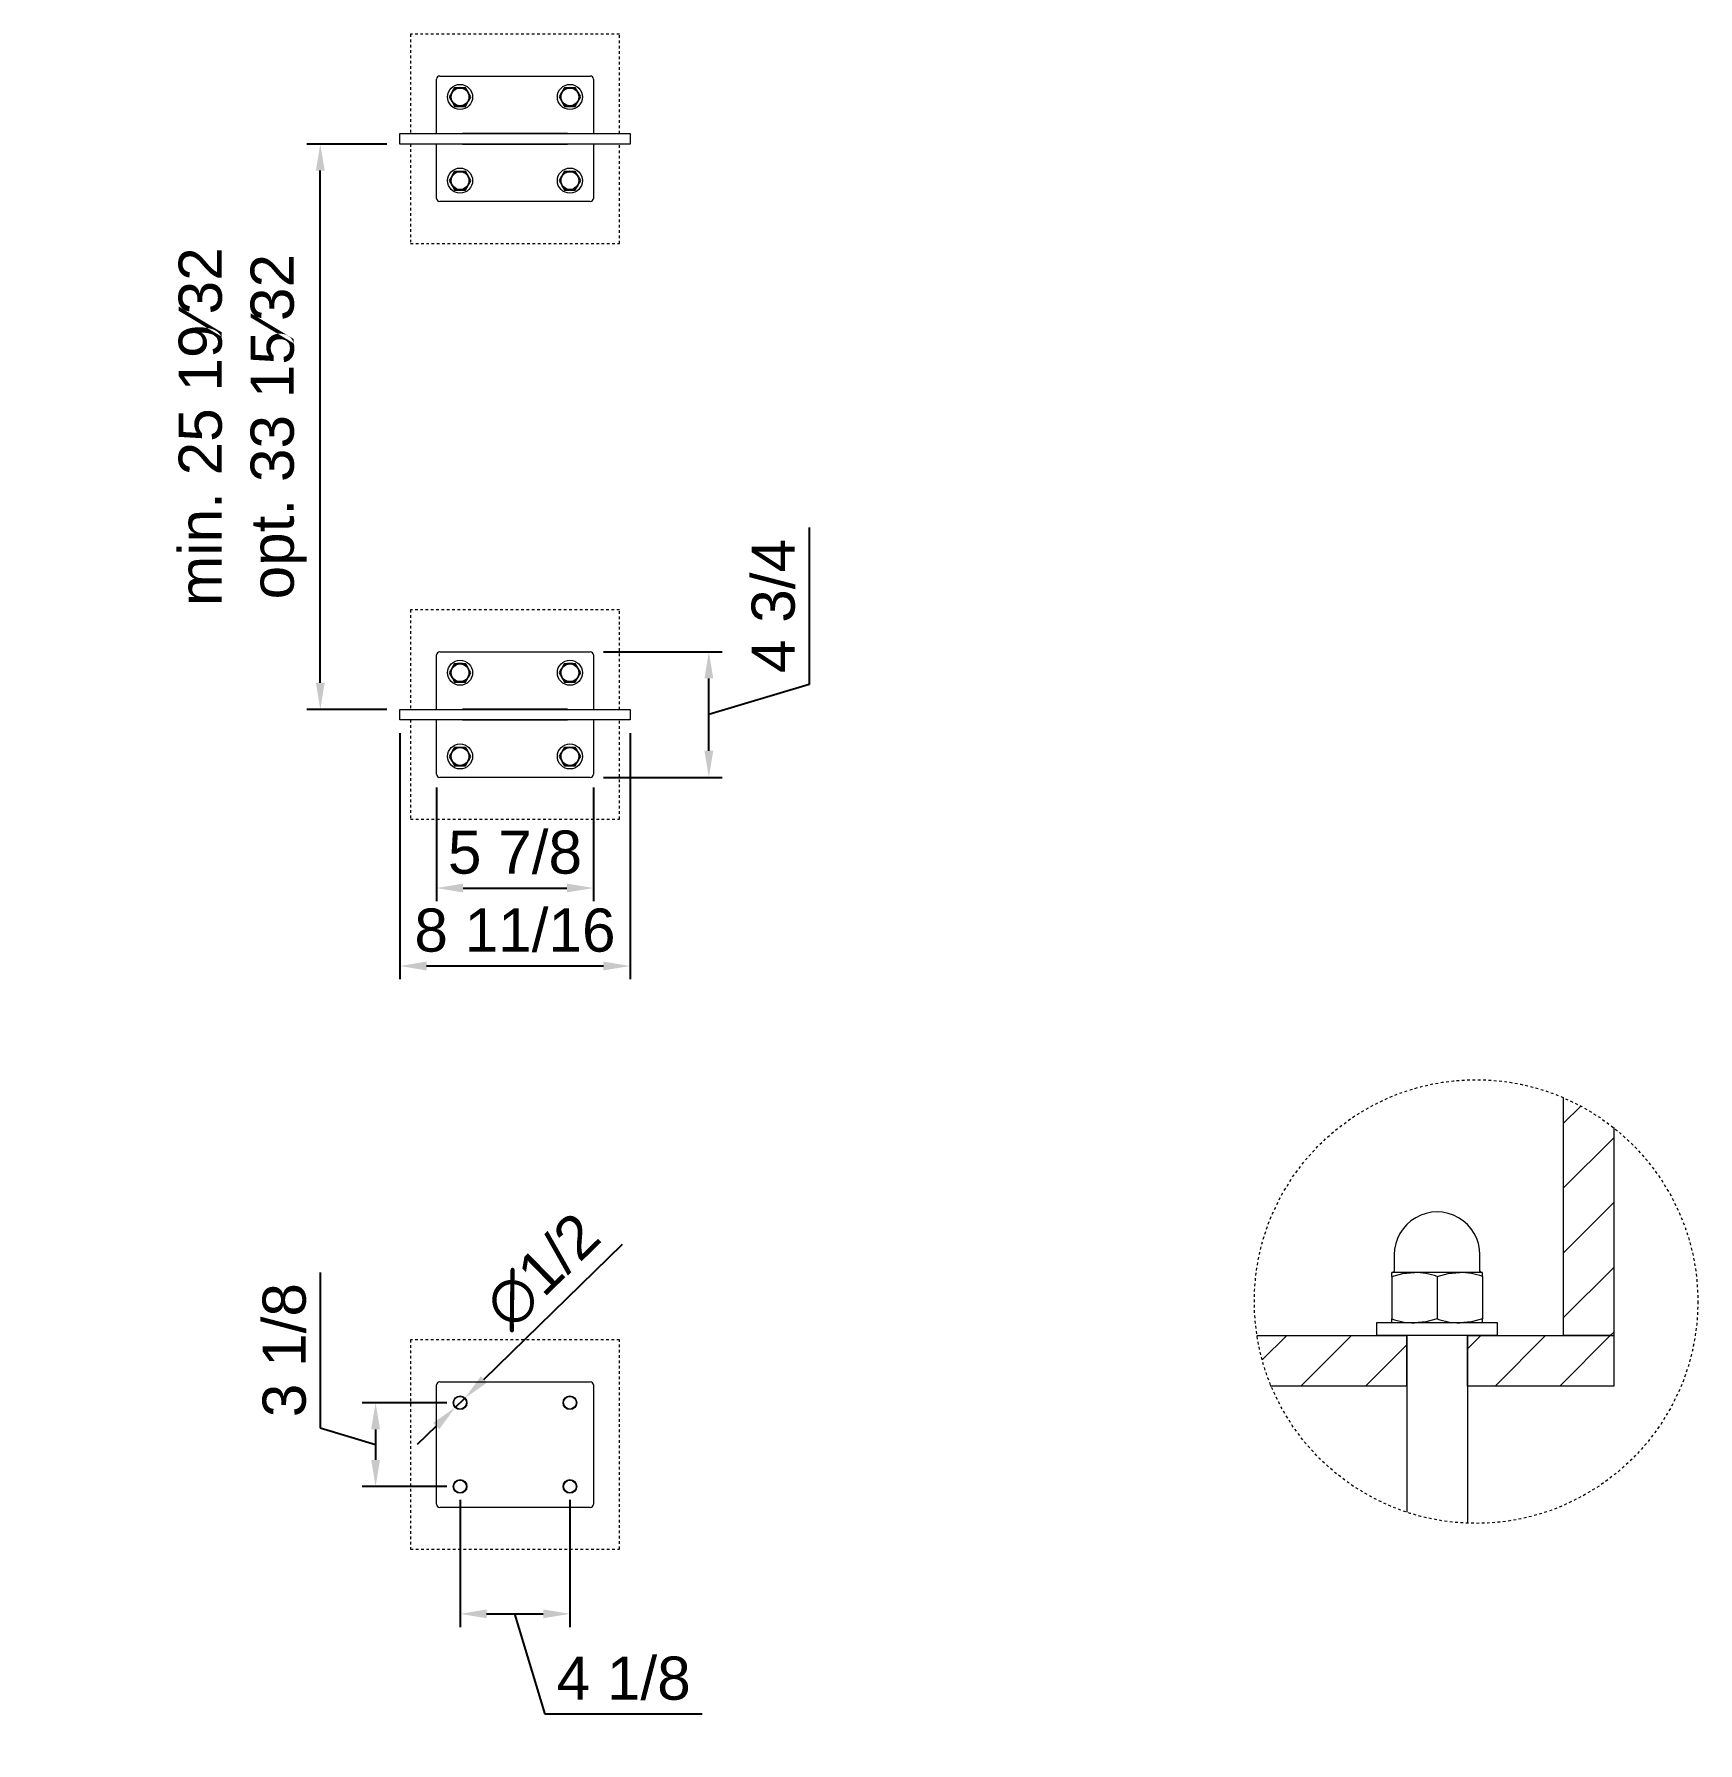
# Model space of a CAD drawing. Header units: inches. Extents: x -27 to 495, y -3 to 144.
# Drawn here: x 329.3 to 391.9, y 8.4 to 72.7 of the extents above; entities that cross this region are included whole.
import ezdxf

# ---------------------------------------------------------------- set-up
doc = ezdxf.new("R2010")
doc.units = ezdxf.units.IN
doc.linetypes.add('HIDDEN', pattern=[1.905, 1.27, -0.635])
for name, color, linetype, lineweight in [('ZANO_R', 7, 'Continuous', 0), ('ZANO_R_przerywana', 250, 'HIDDEN', 0), ('ZANO_W', 1, 'Continuous', 0)]:
    doc.layers.add(name, color=color, linetype=linetype, lineweight=lineweight)
doc.styles.get("Standard").update_dxf_attribs({"font": 'arial.ttf'})
doc.dimstyles.new('amerykanie', dxfattribs={"dimtxt": 50, "dimasz": 50, "dimexe": 0.5, "dimexo": 0.5, "dimgap": 1, "dimtad": 1, "dimdec": 0, "dimzin": 0, "dimlunit": 5, "dimtxsty": 'Standard', "dimcen": 0.09, "dimclrd": 1, "dimclre": 1, "dimclrt": 1, "dimazin": 0, "dimtfac": 1, "dimtdec": 0, "dimtmove": 0, "dimatfit": 3, "dimfxl": 1, "dimtzin": 0, "dimarcsym": 1})

# ---------------------------------------------------------------- blocks, each defined once
blk = doc.blocks.new('*D402')
at = {"layer": 'ZANO_W', "color": 1, "lineweight": -2}
for p, q in [((340.064, 26.072), (340.064, 20.218)), ((344.835, 21.165), (341.655, 21.165)), ((340.064, 20.218), (342.155, 19.591)), ((342.155, 20.165), (342.155, 19.016)), ((344.835, 18.016), (341.655, 18.016))]:
    blk.add_line(p, q, dxfattribs=at)
at = {"layer": 'ZANO_W', "color": 1}
for points in [[(342.322, 20.165), (341.989, 20.165), (342.155, 21.165)], [(341.989, 19.016), (342.322, 19.016), (342.155, 18.016)]]:
    blk.add_solid(points, dxfattribs=at)
at = {"layer": 'ZANO_W', "color": 1, "insert": (338.724, 23.145), "char_height": 1.625, "attachment_point": 5, "rotation": 90}
blk.add_mtext('3 1/8', dxfattribs=at)
blk = doc.blocks.new('*D403')
at = {"layer": 'ZANO_W', "color": 1, "lineweight": -2}
for p, q in [((345.335, 17.516), (345.335, 12.72)), ((349.469, 17.516), (349.469, 12.72)), ((346.335, 13.22), (348.469, 13.22)), ((348.533, 9.45), (347.402, 13.22)), ((354.454, 9.45), (348.533, 9.45))]:
    blk.add_line(p, q, dxfattribs=at)
at = {"layer": 'ZANO_W', "color": 1}
for points in [[(346.335, 13.387), (346.335, 13.054), (345.335, 13.22)], [(348.469, 13.054), (348.469, 13.387), (349.469, 13.22)]]:
    blk.add_solid(points, dxfattribs=at)
at = {"layer": 'ZANO_W', "color": 1, "insert": (351.494, 10.79), "char_height": 1.625, "attachment_point": 5}
blk.add_mtext('4 1/8', dxfattribs=at)
blk = doc.blocks.new('*D404')
at = {"layer": 'ZANO_W', "color": 1, "lineweight": -2}
for p, q in [((343.072, 46.368), (343.072, 37.103)), ((351.733, 46.368), (351.733, 37.103)), ((344.072, 37.603), (350.733, 37.603))]:
    blk.add_line(p, q, dxfattribs=at)
at = {"layer": 'ZANO_W', "color": 1}
for points in [[(344.072, 37.769), (344.072, 37.436), (343.072, 37.603)], [(350.733, 37.436), (350.733, 37.769), (351.733, 37.603)]]:
    blk.add_solid(points, dxfattribs=at)
at = {"layer": 'ZANO_W', "color": 1, "insert": (347.402, 38.943), "char_height": 1.625, "attachment_point": 5}
blk.add_mtext('8 11/16', dxfattribs=at)
blk = doc.blocks.new('*D406')
at = {"layer": 'ZANO_W', "color": 1, "lineweight": -2}
for p, q in [((346.234, 22.043), (351.447, 27.129)), ((345.152, 20.987), (345.519, 21.344)), ((344.436, 20.288), (343.721, 19.59))]:
    blk.add_line(p, q, dxfattribs=at)
at = {"layer": 'ZANO_W', "color": 1}
for points in [[(346.118, 22.162), (346.351, 21.923), (345.519, 21.344)], [(344.553, 20.169), (344.32, 20.408), (345.152, 20.987)]]:
    blk.add_solid(points, dxfattribs=at)
at = {"layer": 'ZANO_W', "color": 1, "insert": (348.443, 26.119), "char_height": 1.625, "attachment_point": 5, "rotation": 44.29628}
blk.add_mtext('∅1/2', dxfattribs=at)
blk = doc.blocks.new('*D407')
at = {"layer": 'ZANO_W', "color": 1, "lineweight": -2}
for p, q in [((342.572, 68.539), (339.572, 68.539)), ((340.072, 48.261), (340.072, 67.539)), ((342.572, 47.261), (339.572, 47.261))]:
    blk.add_line(p, q, dxfattribs=at)
at = {"layer": 'ZANO_W', "color": 1}
for points in [[(340.239, 67.539), (339.906, 67.539), (340.072, 68.539)], [(339.906, 48.261), (340.239, 48.261), (340.072, 47.261)]]:
    blk.add_solid(points, dxfattribs=at)
at = {"layer": 'ZANO_W', "color": 1, "insert": (337.153, 57.9), "char_height": 1.625, "attachment_point": 5, "rotation": 90}
blk.add_mtext('min. 25 19⁄32\\Popt. 33 15⁄32', dxfattribs=at)
blk = doc.blocks.new('*D412')
at = {"layer": 'ZANO_W', "color": 1, "lineweight": -2}
for p, q in [((344.45, 44.32), (344.45, 40.037)), ((350.355, 44.32), (350.355, 40.037)), ((345.45, 40.537), (349.355, 40.537))]:
    blk.add_line(p, q, dxfattribs=at)
at = {"layer": 'ZANO_W', "color": 1}
for points in [[(345.45, 40.704), (345.45, 40.371), (344.45, 40.537)], [(349.355, 40.371), (349.355, 40.704), (350.355, 40.537)]]:
    blk.add_solid(points, dxfattribs=at)
at = {"layer": 'ZANO_W', "color": 1, "insert": (347.402, 41.878), "char_height": 1.625, "attachment_point": 5}
blk.add_mtext('5 7/8', dxfattribs=at)
blk = doc.blocks.new('*D413')
at = {"layer": 'ZANO_W', "color": 1, "lineweight": -2}
for p, q in [((358.473, 54.107), (358.473, 48.196)), ((350.737, 49.427), (355.2, 49.427)), ((354.7, 45.702), (354.7, 48.427)), ((358.473, 48.196), (354.7, 47.065)), ((350.737, 44.702), (355.2, 44.702))]:
    blk.add_line(p, q, dxfattribs=at)
at = {"layer": 'ZANO_W', "color": 1}
for points in [[(354.867, 48.427), (354.534, 48.427), (354.7, 49.427)], [(354.534, 45.702), (354.867, 45.702), (354.7, 44.702)]]:
    blk.add_solid(points, dxfattribs=at)
at = {"layer": 'ZANO_W', "color": 1, "insert": (357.132, 51.151), "char_height": 1.625, "attachment_point": 5, "rotation": 90}
blk.add_mtext('4 3/4', dxfattribs=at)

msp = doc.modelspace()

# ---------------------------------------------------------------- linework, layer by layer
at = {"layer": 'ZANO_R'}
for p, q in [((344.44955, 68.93248), (344.44955, 70.97973)), ((344.56766, 71.09784), (350.23695, 71.09784)), ((350.35506, 70.97973), (350.35506, 68.93248)), ((345.13081, 70.66476), (345.02852, 70.4876)), ((345.13081, 70.66476), (345.33538, 70.66476)), ((345.33538, 70.66476), (345.53995, 70.66476)), ((345.53995, 69.9561), (345.64224, 70.13327)), ((345.74452, 70.31043), (345.64224, 70.4876)), ((349.26466, 70.66476), (349.46924, 70.66476)), ((349.46924, 70.66476), (349.67381, 70.66476)), ((345.13081, 69.9561), (345.33538, 69.9561)), ((345.33538, 69.9561), (345.53995, 69.9561)), ((349.26466, 69.9561), (349.46924, 69.9561)), ((349.46924, 69.9561), (349.67381, 69.9561)), ((343.0716, 68.53878), (343.0716, 68.93248)), ((343.0716, 68.93248), (351.73302, 68.93248)), ((345.42987, 68.93642), (345.42987, 68.93248)), ((349.37475, 68.93642), (345.42987, 68.93642)), ((349.37475, 68.93248), (349.37475, 68.93642)), ((351.73302, 68.93248), (351.73302, 68.53878)), ((351.73302, 68.53878), (343.0716, 68.53878)), ((344.44955, 66.49154), (344.44955, 68.53878)), ((345.42987, 68.53878), (345.42987, 68.53484)), ((345.42987, 68.53484), (349.37475, 68.53484)), ((349.37475, 68.53484), (349.37475, 68.53878)), ((350.35506, 68.53878), (350.35506, 66.49154)), ((345.13081, 67.51516), (345.33538, 67.51516)), ((345.33538, 67.51516), (345.53995, 67.51516)), ((349.26466, 67.51516), (349.46924, 67.51516)), ((349.46924, 67.51516), (349.67381, 67.51516)), ((350.23695, 66.37343), (344.56766, 66.37343)), ((345.13081, 66.8065), (345.33538, 66.8065)), ((345.33538, 66.8065), (345.53995, 66.8065)), ((349.26466, 66.8065), (349.46924, 66.8065)), ((349.46924, 66.8065), (349.67381, 66.8065)), ((344.44955, 47.26139), (344.44955, 49.30863)), ((344.56766, 49.42674), (350.23695, 49.42674)), ((345.13081, 48.99367), (345.02852, 48.8165)), ((345.13081, 48.99367), (345.33538, 48.99367)), ((345.33538, 48.99367), (345.53995, 48.99367)), ((349.26466, 48.99367), (349.46924, 48.99367)), ((349.46924, 48.99367), (349.67381, 48.99367)), ((350.35506, 49.30863), (350.35506, 47.26139)), ((345.13081, 48.28501), (345.33538, 48.28501)), ((345.33538, 48.28501), (345.53995, 48.28501)), ((345.53995, 48.28501), (345.64224, 48.46217)), ((345.74452, 48.63934), (345.64224, 48.8165)), ((349.26466, 48.28501), (349.46924, 48.28501)), ((349.46924, 48.28501), (349.67381, 48.28501)), ((343.0716, 46.86768), (343.0716, 47.26139)), ((343.0716, 47.26139), (351.73302, 47.26139)), ((345.42987, 47.26532), (345.42987, 47.26139)), ((349.37475, 47.26532), (345.42987, 47.26532)), ((349.37475, 47.26139), (349.37475, 47.26532)), ((351.73302, 47.26139), (351.73302, 46.86768)), ((351.73302, 46.86768), (343.0716, 46.86768)), ((344.44955, 44.82044), (344.44955, 46.86768)), ((345.42987, 46.86768), (345.42987, 46.86375)), ((345.42987, 46.86375), (349.37475, 46.86375)), ((349.37475, 46.86375), (349.37475, 46.86768)), ((350.35506, 46.86768), (350.35506, 44.82044)), ((345.13081, 45.84406), (345.33538, 45.84406)), ((345.33538, 45.84406), (345.53995, 45.84406)), ((349.26466, 45.84406), (349.46924, 45.84406)), ((349.46924, 45.84406), (349.67381, 45.84406)), ((345.13081, 45.1354), (345.33538, 45.1354)), ((345.33538, 45.1354), (345.53995, 45.1354)), ((349.26466, 45.1354), (349.46924, 45.1354)), ((349.46924, 45.1354), (349.67381, 45.1354)), ((350.23695, 44.70233), (344.56766, 44.70233)), ((386.86425, 32.6502), (386.86425, 23.69392)), ((386.86425, 31.6728), (387.52449, 32.33304)), ((388.76361, 31.52015), (388.76361, 23.69392)), ((386.86425, 29.23613), (388.76361, 31.13548)), ((386.86425, 26.79946), (388.76361, 28.69881)), ((380.50142, 26.73288), (380.50142, 26.1156)), ((383.73031, 26.1156), (383.73031, 26.73288)), ((380.40645, 25.91543), (380.40645, 26.06811)), ((381.26115, 26.06811), (380.40645, 26.06811)), ((380.40645, 25.91543), (380.82519, 26.02621)), ((380.40645, 25.91543), (380.40645, 24.32143)), ((380.82519, 26.02621), (381.26115, 26.06811)), ((382.97057, 26.06811), (381.26115, 26.06811)), ((382.11587, 25.91543), (382.53461, 26.02621)), ((382.11587, 25.91543), (382.11587, 24.32143)), ((382.53461, 26.02621), (382.97057, 26.06811)), ((383.82529, 26.06811), (382.97057, 26.06811)), ((383.82529, 25.91543), (383.82529, 26.06811)), ((383.82529, 25.91543), (383.82529, 24.32143)), ((386.86425, 24.36279), (388.76361, 26.26214)), ((379.83664, 24.16876), (379.83664, 23.69392)), ((384.39509, 24.16876), (379.83664, 24.16876)), ((380.40645, 24.16876), (380.40645, 24.32143)), ((381.69712, 24.21066), (381.26115, 24.16876)), ((382.11587, 24.32143), (381.69712, 24.21066)), ((383.40653, 24.21066), (382.97057, 24.16876)), ((383.82529, 24.32143), (383.40653, 24.21066)), ((383.82529, 24.16876), (383.82529, 24.32143)), ((384.39509, 23.69392), (384.39509, 24.16876)), ((388.63205, 23.69392), (388.76361, 23.82547)), ((375.33395, 23.69818), (380.97625, 23.69392)), ((375.53057, 22.77579), (376.45275, 23.69797)), ((376.98602, 21.79456), (378.88724, 23.69579)), ((379.42269, 21.79456), (380.97625, 23.34813)), ((384.39509, 23.69392), (379.83664, 23.69392)), ((380.97625, 21.79456), (380.97625, 23.69392)), ((380.97625, 23.69392), (380.97625, 17.04454)), ((383.25548, 21.79456), (383.25548, 23.69392)), ((383.25548, 23.69392), (388.76361, 23.69392)), ((383.25548, 23.69392), (383.25548, 16.63342)), ((383.25548, 23.19068), (383.75871, 23.69392)), ((384.29603, 21.79456), (386.19538, 23.69392)), ((386.7327, 21.79456), (388.63205, 23.69392)), ((388.76361, 23.69392), (386.86425, 23.69392)), ((344.56766, 21.95284), (350.23695, 21.95284)), ((344.44955, 17.34654), (344.44955, 21.83473)), ((350.35506, 21.83473), (350.35506, 17.34654)), ((380.97625, 21.79456), (375.82808, 21.79456)), ((388.76361, 21.79456), (383.25548, 21.79456)), ((350.23695, 17.22843), (344.56766, 17.22843))]:
    msp.add_line(p, q, dxfattribs=at)
at = {"layer": 'ZANO_R', "flags": 128}
for points in [[(345.02852, 70.4876), (345.02124, 70.475), (344.97366, 70.39259), (344.92623, 70.31043)], [(344.92623, 70.31043), (344.97635, 70.22364), (345.02852, 70.13327)], [(345.02852, 70.13327), (345.03579, 70.12067), (345.08337, 70.03826), (345.13081, 69.9561)], [(345.64224, 70.4876), (345.63496, 70.5002), (345.58738, 70.58261), (345.53995, 70.66476)], [(345.64224, 70.13327), (345.64951, 70.14587), (345.69709, 70.22828), (345.74452, 70.31043)], [(349.16238, 70.4876), (349.1551, 70.475), (349.10752, 70.39259), (349.06009, 70.31043)], [(349.06009, 70.31043), (349.1102, 70.22364), (349.16238, 70.13327)], [(349.26466, 70.66476), (349.21455, 70.57797), (349.16238, 70.4876)], [(349.16238, 70.13327), (349.16965, 70.12067), (349.21723, 70.03826), (349.26466, 69.9561)], [(349.7761, 70.4876), (349.76882, 70.5002), (349.72124, 70.58261), (349.67381, 70.66476)], [(349.67381, 69.9561), (349.72392, 70.0429), (349.7761, 70.13327)], [(349.87838, 70.31043), (349.82827, 70.39723), (349.7761, 70.4876)], [(349.7761, 70.13327), (349.78337, 70.14587), (349.83095, 70.22828), (349.87838, 70.31043)], [(345.02852, 67.33799), (345.02124, 67.32539), (344.97366, 67.24298), (344.92623, 67.16083)], [(344.92623, 67.16083), (344.97635, 67.07403), (345.02852, 66.98366)], [(345.13081, 67.51516), (345.08069, 67.42836), (345.02852, 67.33799)], [(345.02852, 66.98366), (345.03579, 66.97106), (345.08337, 66.88865), (345.13081, 66.8065)], [(345.64224, 67.33799), (345.63496, 67.35059), (345.58738, 67.433), (345.53995, 67.51516)], [(345.53995, 66.8065), (345.59006, 66.89329), (345.64224, 66.98366)], [(345.74452, 67.16083), (345.69441, 67.24763), (345.64224, 67.33799)], [(345.64224, 66.98366), (345.64951, 66.99626), (345.69709, 67.07867), (345.74452, 67.16083)], [(349.16238, 67.33799), (349.1551, 67.32539), (349.10752, 67.24298), (349.06009, 67.16083)], [(349.06009, 67.16083), (349.1102, 67.07403), (349.16238, 66.98366)], [(349.26466, 67.51516), (349.21455, 67.42836), (349.16238, 67.33799)], [(349.16238, 66.98366), (349.16965, 66.97106), (349.21723, 66.88865), (349.26466, 66.8065)], [(349.7761, 67.33799), (349.76882, 67.35059), (349.72124, 67.433), (349.67381, 67.51516)], [(349.67381, 66.8065), (349.72392, 66.89329), (349.7761, 66.98366)], [(349.87838, 67.16083), (349.82827, 67.24763), (349.7761, 67.33799)], [(349.7761, 66.98366), (349.78337, 66.99626), (349.83095, 67.07867), (349.87838, 67.16083)], [(345.64224, 48.8165), (345.63496, 48.8291), (345.58738, 48.91152), (345.53995, 48.99367)], [(349.26466, 48.99367), (349.21455, 48.90687), (349.16238, 48.8165)], [(349.7761, 48.8165), (349.76882, 48.8291), (349.72124, 48.91152), (349.67381, 48.99367)], [(345.02852, 48.8165), (345.02124, 48.80391), (344.97366, 48.72149), (344.92623, 48.63934)], [(344.92623, 48.63934), (344.97635, 48.55254), (345.02852, 48.46217)], [(345.02852, 48.46217), (345.03579, 48.44957), (345.08337, 48.36716), (345.13081, 48.28501)], [(345.64224, 48.46217), (345.64951, 48.47477), (345.69709, 48.55719), (345.74452, 48.63934)], [(349.16238, 48.8165), (349.1551, 48.80391), (349.10752, 48.72149), (349.06009, 48.63934)], [(349.06009, 48.63934), (349.1102, 48.55254), (349.16238, 48.46217)], [(349.16238, 48.46217), (349.16965, 48.44957), (349.21723, 48.36716), (349.26466, 48.28501)], [(349.67381, 48.28501), (349.72392, 48.37181), (349.7761, 48.46217)], [(349.87838, 48.63934), (349.82827, 48.72614), (349.7761, 48.8165)], [(349.7761, 48.46217), (349.78337, 48.47477), (349.83095, 48.55719), (349.87838, 48.63934)], [(345.02852, 45.6669), (345.02124, 45.6543), (344.97366, 45.57189), (344.92623, 45.48973)], [(345.13081, 45.84406), (345.08069, 45.75726), (345.02852, 45.6669)], [(345.64224, 45.6669), (345.63496, 45.6795), (345.58738, 45.76191), (345.53995, 45.84406)], [(345.74452, 45.48973), (345.69441, 45.57653), (345.64224, 45.6669)], [(349.16238, 45.6669), (349.1551, 45.6543), (349.10752, 45.57189), (349.06009, 45.48973)], [(349.26466, 45.84406), (349.21455, 45.75726), (349.16238, 45.6669)], [(349.7761, 45.6669), (349.76882, 45.6795), (349.72124, 45.76191), (349.67381, 45.84406)], [(349.87838, 45.48973), (349.82827, 45.57653), (349.7761, 45.6669)], [(344.92623, 45.48973), (344.97635, 45.40293), (345.02852, 45.31257)], [(345.02852, 45.31257), (345.03579, 45.29997), (345.08337, 45.21755), (345.13081, 45.1354)], [(345.53995, 45.1354), (345.59006, 45.2222), (345.64224, 45.31257)], [(345.64224, 45.31257), (345.64951, 45.32517), (345.69709, 45.40758), (345.74452, 45.48973)], [(349.06009, 45.48973), (349.1102, 45.40293), (349.16238, 45.31257)], [(349.16238, 45.31257), (349.16965, 45.29997), (349.21723, 45.21755), (349.26466, 45.1354)], [(349.67381, 45.1354), (349.72392, 45.2222), (349.7761, 45.31257)], [(349.7761, 45.31257), (349.78337, 45.32517), (349.83095, 45.40758), (349.87838, 45.48973)]]:
    msp.add_lwpolyline(points, dxfattribs=at)
at = {"layer": 'ZANO_R'}
msp.add_lwpolyline([(388.76361, 23.69392), (388.76361, 21.79456)], dxfattribs=at)
for centre, radius in [((345.33538, 70.31043), 0.47244), ((349.46924, 70.31043), 0.47244), ((345.33538, 70.31043), 0.33465), ((349.46924, 70.31043), 0.33465), ((345.33538, 67.16083), 0.47244), ((349.46924, 67.16083), 0.47244), ((345.33538, 67.16083), 0.33465), ((349.46924, 67.16083), 0.33465), ((345.33538, 48.63934), 0.47244), ((345.33538, 48.63934), 0.33465), ((349.46924, 48.63934), 0.47244), ((349.46924, 48.63934), 0.33465), ((345.33538, 45.48973), 0.47244), ((345.33538, 45.48973), 0.33465), ((349.46924, 45.48973), 0.47244), ((349.46924, 45.48973), 0.33465), ((345.33538, 21.16544), 0.25591), ((345.33538, 21.16544), 0.23622), ((349.46924, 21.16544), 0.25591), ((349.46924, 21.16544), 0.23622), ((345.33538, 18.01584), 0.25591), ((345.33538, 18.01584), 0.23622), ((349.46924, 18.01584), 0.25591), ((349.46924, 18.01584), 0.23622)]:
    msp.add_circle(centre, radius, dxfattribs=at)
for centre, radius, start, end in [((344.56766, 70.97973), 0.11811, 90, 180), ((350.23695, 70.97973), 0.11811, 0, 90), ((345.33538, 70.31043), 0.35433, 150, 210), ((345.33538, 70.31043), 0.35433, 90, 150), ((345.33538, 70.31043), 0.35433, 210, 270), ((345.33538, 70.31043), 0.35433, 30, 90), ((345.33538, 70.31043), 0.35433, 270, 330), ((345.33538, 70.31043), 0.35433, 330, 30), ((349.46924, 70.31043), 0.35433, 150, 210), ((349.46924, 70.31043), 0.35433, 90, 150), ((349.46924, 70.31043), 0.35433, 210, 270), ((349.46924, 70.31043), 0.35433, 30, 90), ((349.46924, 70.31043), 0.35433, 270, 330), ((349.46924, 70.31043), 0.35433, 330, 30), ((345.33538, 67.16083), 0.35433, 150, 210), ((345.33538, 67.16083), 0.35433, 90, 150), ((345.33538, 67.16083), 0.35433, 210, 270), ((345.33538, 67.16083), 0.35433, 30, 90), ((345.33538, 67.16083), 0.35433, 270, 330), ((345.33538, 67.16083), 0.35433, 330, 30), ((349.46924, 67.16083), 0.35433, 150, 210), ((349.46924, 67.16083), 0.35433, 90, 150), ((349.46924, 67.16083), 0.35433, 210, 270), ((349.46924, 67.16083), 0.35433, 30, 90), ((349.46924, 67.16083), 0.35433, 270, 330), ((349.46924, 67.16083), 0.35433, 330, 30), ((344.56766, 66.49154), 0.11811, 180, 270), ((350.23695, 66.49154), 0.11811, 270, 0), ((344.56766, 49.30863), 0.11811, 90, 180), ((345.33538, 48.63934), 0.35433, 90, 150), ((345.33538, 48.63934), 0.35433, 30, 90), ((349.46924, 48.63934), 0.35433, 90, 150), ((349.46924, 48.63934), 0.35433, 30, 90), ((350.23695, 49.30863), 0.11811, 0, 90), ((345.33538, 48.63934), 0.35433, 150, 210), ((345.33538, 48.63934), 0.35433, 210, 270), ((345.33538, 48.63934), 0.35433, 270, 330), ((345.33538, 48.63934), 0.35433, 330, 30), ((349.46924, 48.63934), 0.35433, 150, 210), ((349.46924, 48.63934), 0.35433, 210, 270), ((349.46924, 48.63934), 0.35433, 270, 330), ((349.46924, 48.63934), 0.35433, 330, 30), ((345.33538, 45.48973), 0.35433, 150, 210), ((345.33538, 45.48973), 0.35433, 90, 150), ((345.33538, 45.48973), 0.35433, 30, 90), ((345.33538, 45.48973), 0.35433, 330, 30), ((349.46924, 45.48973), 0.35433, 150, 210), ((349.46924, 45.48973), 0.35433, 90, 150), ((349.46924, 45.48973), 0.35433, 30, 90), ((349.46924, 45.48973), 0.35433, 330, 30), ((345.33538, 45.48973), 0.35433, 210, 270), ((345.33538, 45.48973), 0.35433, 270, 330), ((349.46924, 45.48973), 0.35433, 210, 270), ((349.46924, 45.48973), 0.35433, 270, 330), ((344.56766, 44.82044), 0.11811, 180, 270), ((350.23695, 44.82044), 0.11811, 270, 0), ((382.11587, 26.73289), 1.61445, 359.9997308, 180.0002692), ((380.45392, 26.11561), 0.04749, 270.0029354, 359.9902351), ((381.2393, 23.47707), 2.59114, 70.2269566, 89.5167659), ((382.94872, 23.47707), 2.59114, 70.2269566, 89.5167659), ((383.77781, 26.11561), 0.04749, 180.0097649, 269.9970646), ((381.28303, 26.75996), 2.5913, 250.2279308, 269.5162644), ((382.99245, 26.75996), 2.5913, 250.2279308, 269.5162644), ((344.56766, 21.83473), 0.11811, 90, 180), ((350.23695, 21.83473), 0.11811, 0, 90), ((344.56766, 17.34654), 0.11811, 180, 270), ((350.23695, 17.34654), 0.11811, 270, 0)]:
    msp.add_arc(centre, radius, start, end, dxfattribs=at)
at = {"layer": 'ZANO_R_przerywana', "ltscale": 0.05}
for p, q in [((351.33932, 72.67264), (343.4653, 72.67264)), ((343.4653, 72.67264), (343.4653, 68.93248)), ((351.33932, 68.93248), (351.33932, 72.67264)), ((343.4653, 68.53878), (343.4653, 64.79862)), ((351.33932, 64.79862), (351.33932, 68.53878)), ((343.4653, 64.79862), (351.33932, 64.79862)), ((351.33932, 51.00154), (343.4653, 51.00154)), ((343.4653, 51.00154), (343.4653, 47.26139)), ((351.33932, 47.26139), (351.33932, 51.00154)), ((343.4653, 46.86768), (343.4653, 43.12753)), ((351.33932, 43.12753), (351.33932, 46.86768)), ((343.4653, 43.12753), (351.33932, 43.12753)), ((351.33932, 23.52765), (343.4653, 23.52765)), ((343.4653, 23.52765), (343.4653, 15.65363)), ((351.33932, 15.65363), (351.33932, 23.52765)), ((343.4653, 15.65363), (351.33932, 15.65363))]:
    msp.add_line(p, q, dxfattribs=at)
at = {"layer": 'ZANO_R_przerywana', "color": 1, "ltscale": 0.05}
msp.add_circle((383.58332, 24.97449), 8.34752, dxfattribs=at)

# ---------------------------------------------------------------- dimensions: what is measured, and where the dimension line sits
at = {"layer": 'ZANO_W'}
dim = msp.add_linear_dim(base=(340.07247, 68.53878), p1=(343.0716, 47.26139), p2=(343.0716, 68.53878), angle=90, text='min. 25 19⁄32\\Popt. 33 15⁄32', dimstyle='amerykanie', override={"dimtxt": 1.625, "dimasz": 1, "dimgap": 0.5, "dimdec": 4, "dimtxsty": 'Standard', "dimaunit": 1, "dimadec": 1, "dimtdec": 4, "dimtmove": 1, "dimfrac": 2}, dxfattribs=at)
dim.commit()
dim.dimension.update_dxf_attribs({"geometry": '*D407', "text_midpoint": (337.15252, 57.90008)})
for base, p1, p2, picture, middle in [((354.70049, 49.42674), (350.23695, 44.70233), (350.23695, 49.42674), '*D413', (357.13202, 48.69623)), ((342.15522, 18.01584), (345.33538, 21.16544), (345.33538, 18.01584), '*D402', (338.72369, 20.71787))]:
    dim = msp.add_linear_dim(base=base, p1=p1, p2=p2, angle=90, dimstyle='amerykanie', override={"dimtxt": 1.625, "dimasz": 1, "dimgap": 0.5, "dimdec": 4, "dimaunit": 1, "dimadec": 1, "dimtdec": 4, "dimtmove": 1, "dimfrac": 2}, dxfattribs=at)
    dim.commit()
    dim.dimension.update_dxf_attribs({"geometry": picture, "text_midpoint": middle})
for base, p1, p2, picture, middle in [((351.73302, 37.60269), (343.0716, 46.86768), (351.73302, 46.86768), '*D404', (347.40231, 38.9429)), ((350.35506, 40.53736), (344.44955, 44.82044), (350.35506, 44.82044), '*D412', (347.40231, 41.87757)), ((349.46924, 13.22039), (345.33538, 18.01584), (349.46924, 18.01584), '*D403', (349.0335, 10.78997))]:
    dim = msp.add_linear_dim(base=base, p1=p1, p2=p2, dimstyle='amerykanie', override={"dimtxt": 1.625, "dimasz": 1, "dimgap": 0.5, "dimdec": 4, "dimaunit": 1, "dimadec": 1, "dimtdec": 4, "dimtmove": 1, "dimfrac": 2}, dxfattribs=at)
    dim.commit()
    dim.dimension.update_dxf_attribs({"geometry": picture, "text_midpoint": middle})
dim = msp.add_diameter_dim_2p(p1=(345.15222, 20.98673), p2=(345.51854, 21.34416), dimstyle='amerykanie', override={"dimtxt": 1.625, "dimasz": 1, "dimgap": 0.5, "dimdec": 4, "dimaunit": 1, "dimadec": 1, "dimtdec": 4, "dimtmove": 1, "dimfrac": 2}, dxfattribs=at)
dim.commit()
dim.dimension.update_dxf_attribs({"geometry": '*D406', "text_midpoint": (349.40347, 25.13481), "dimtype": 163})

doc.saveas('drawing.dxf')
